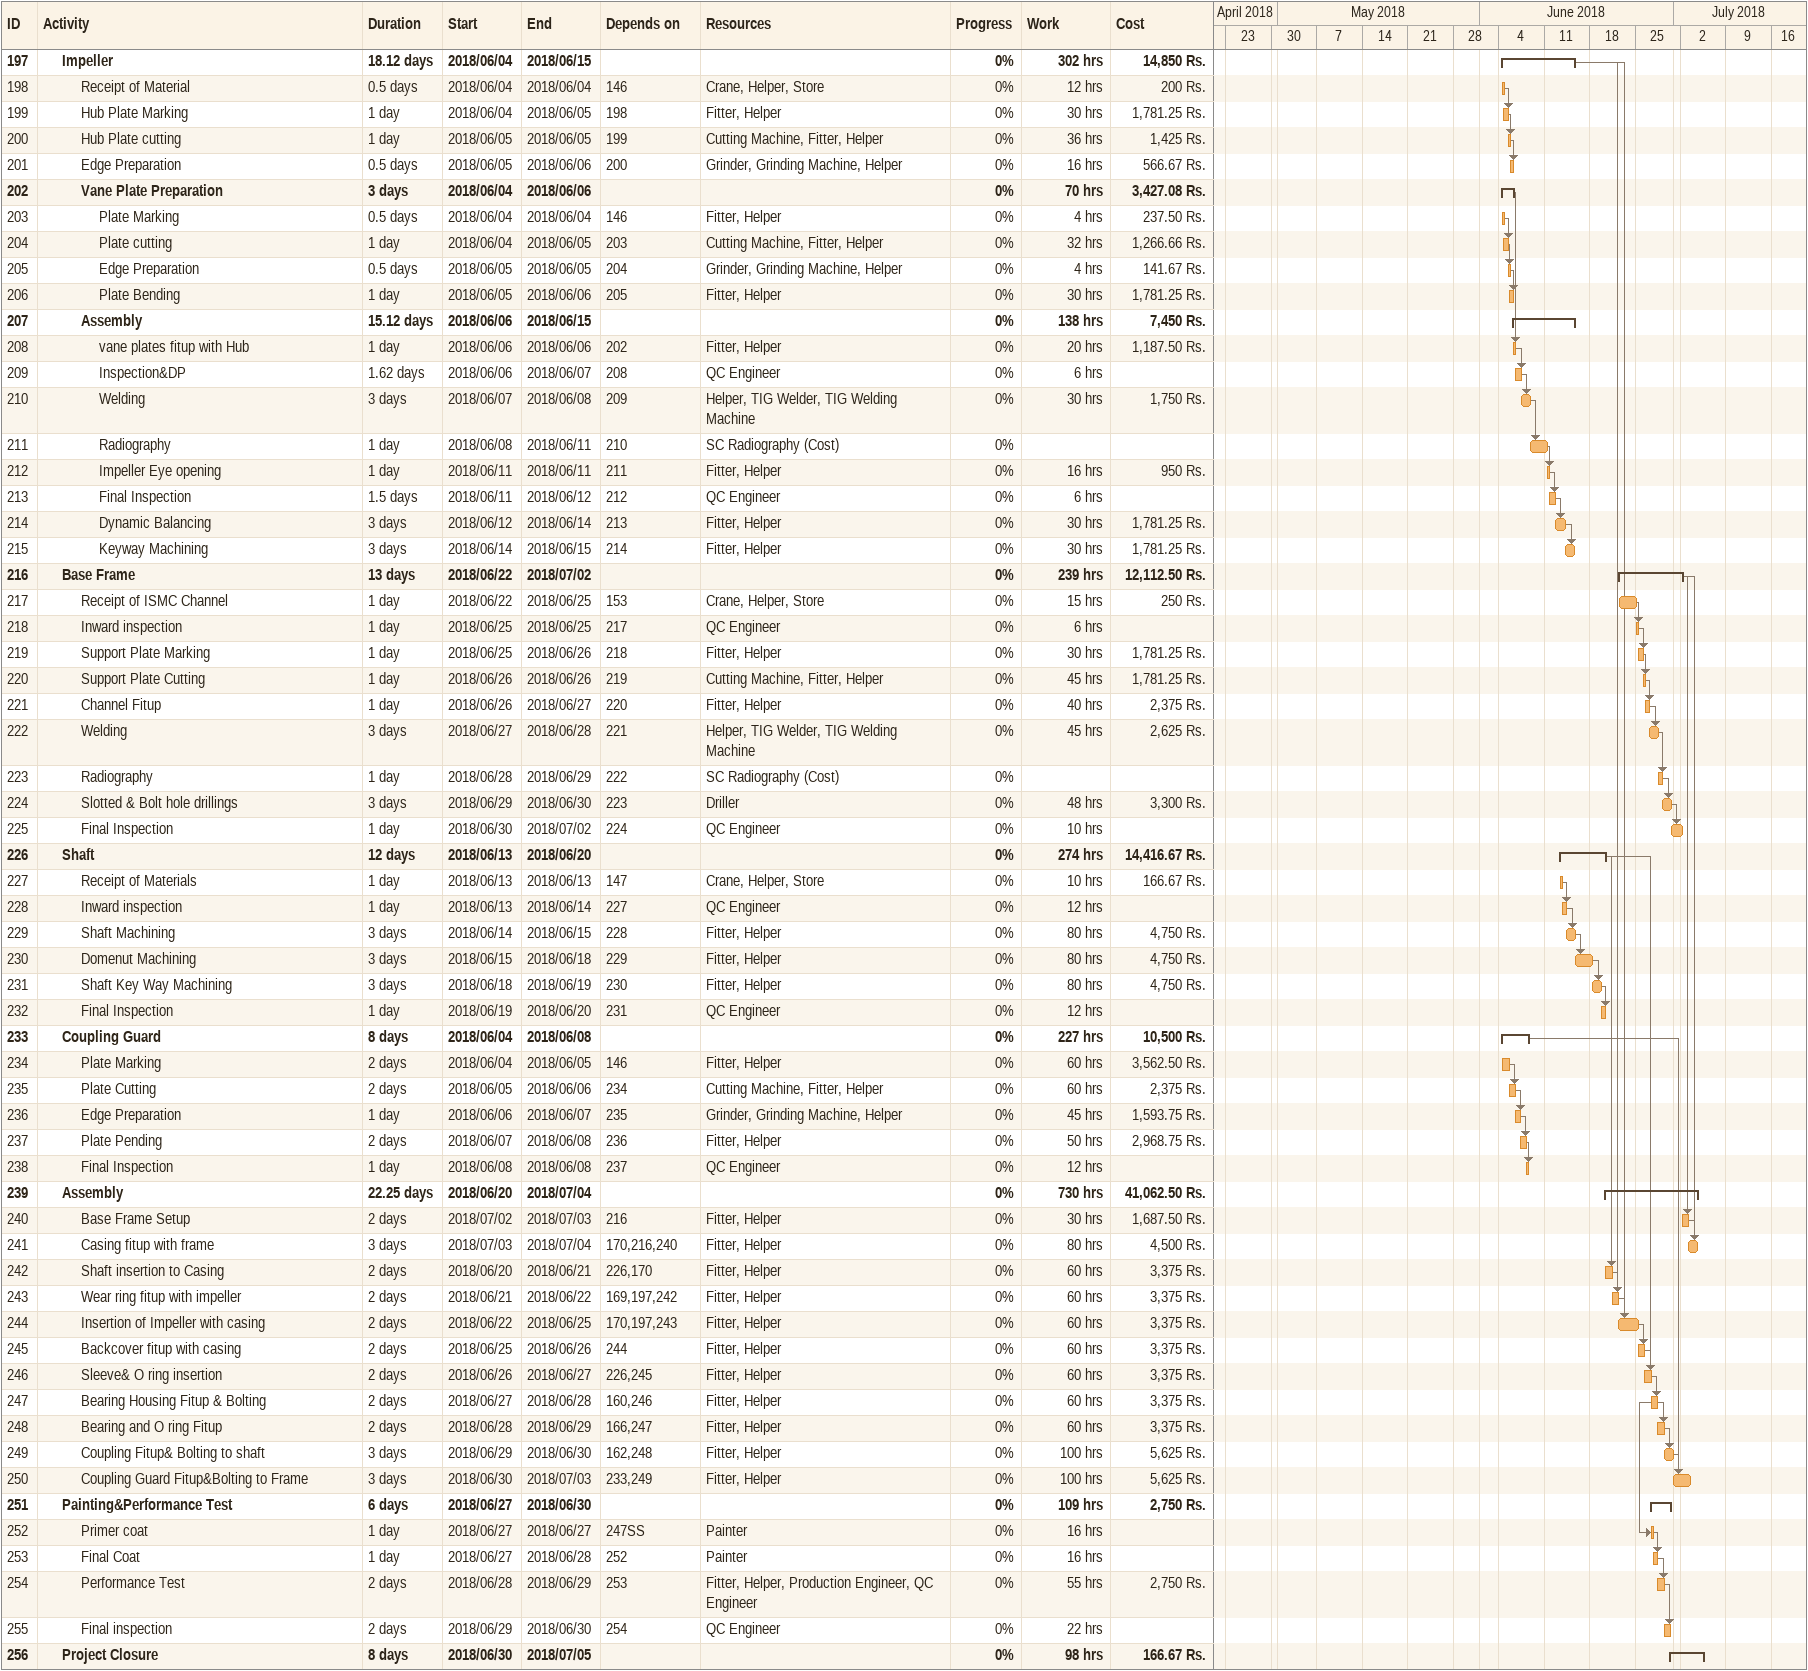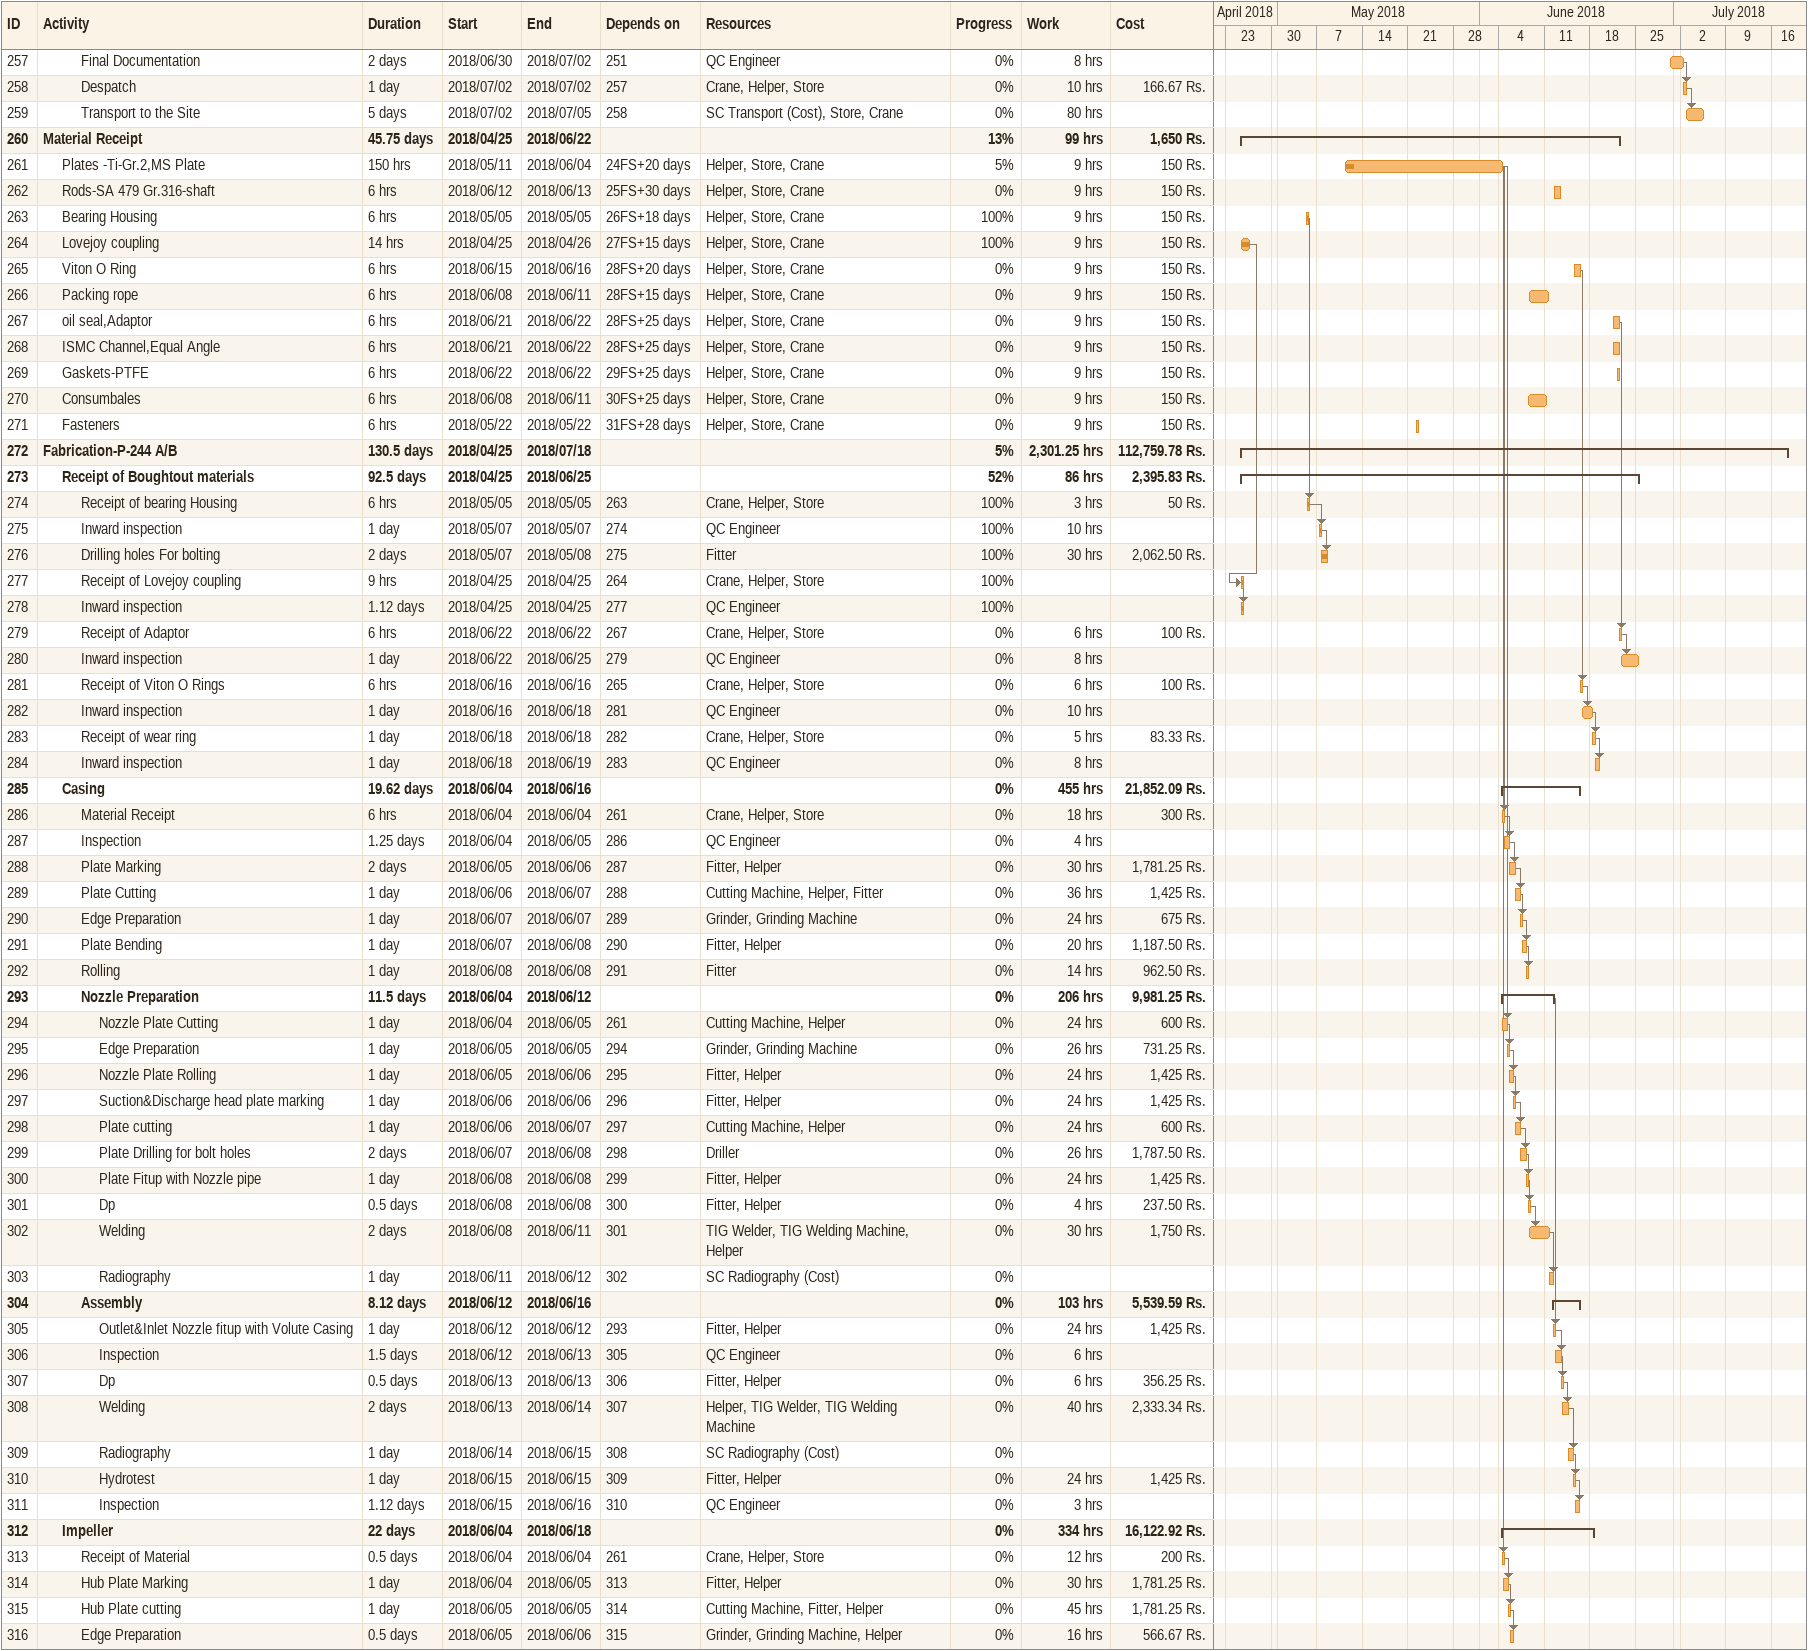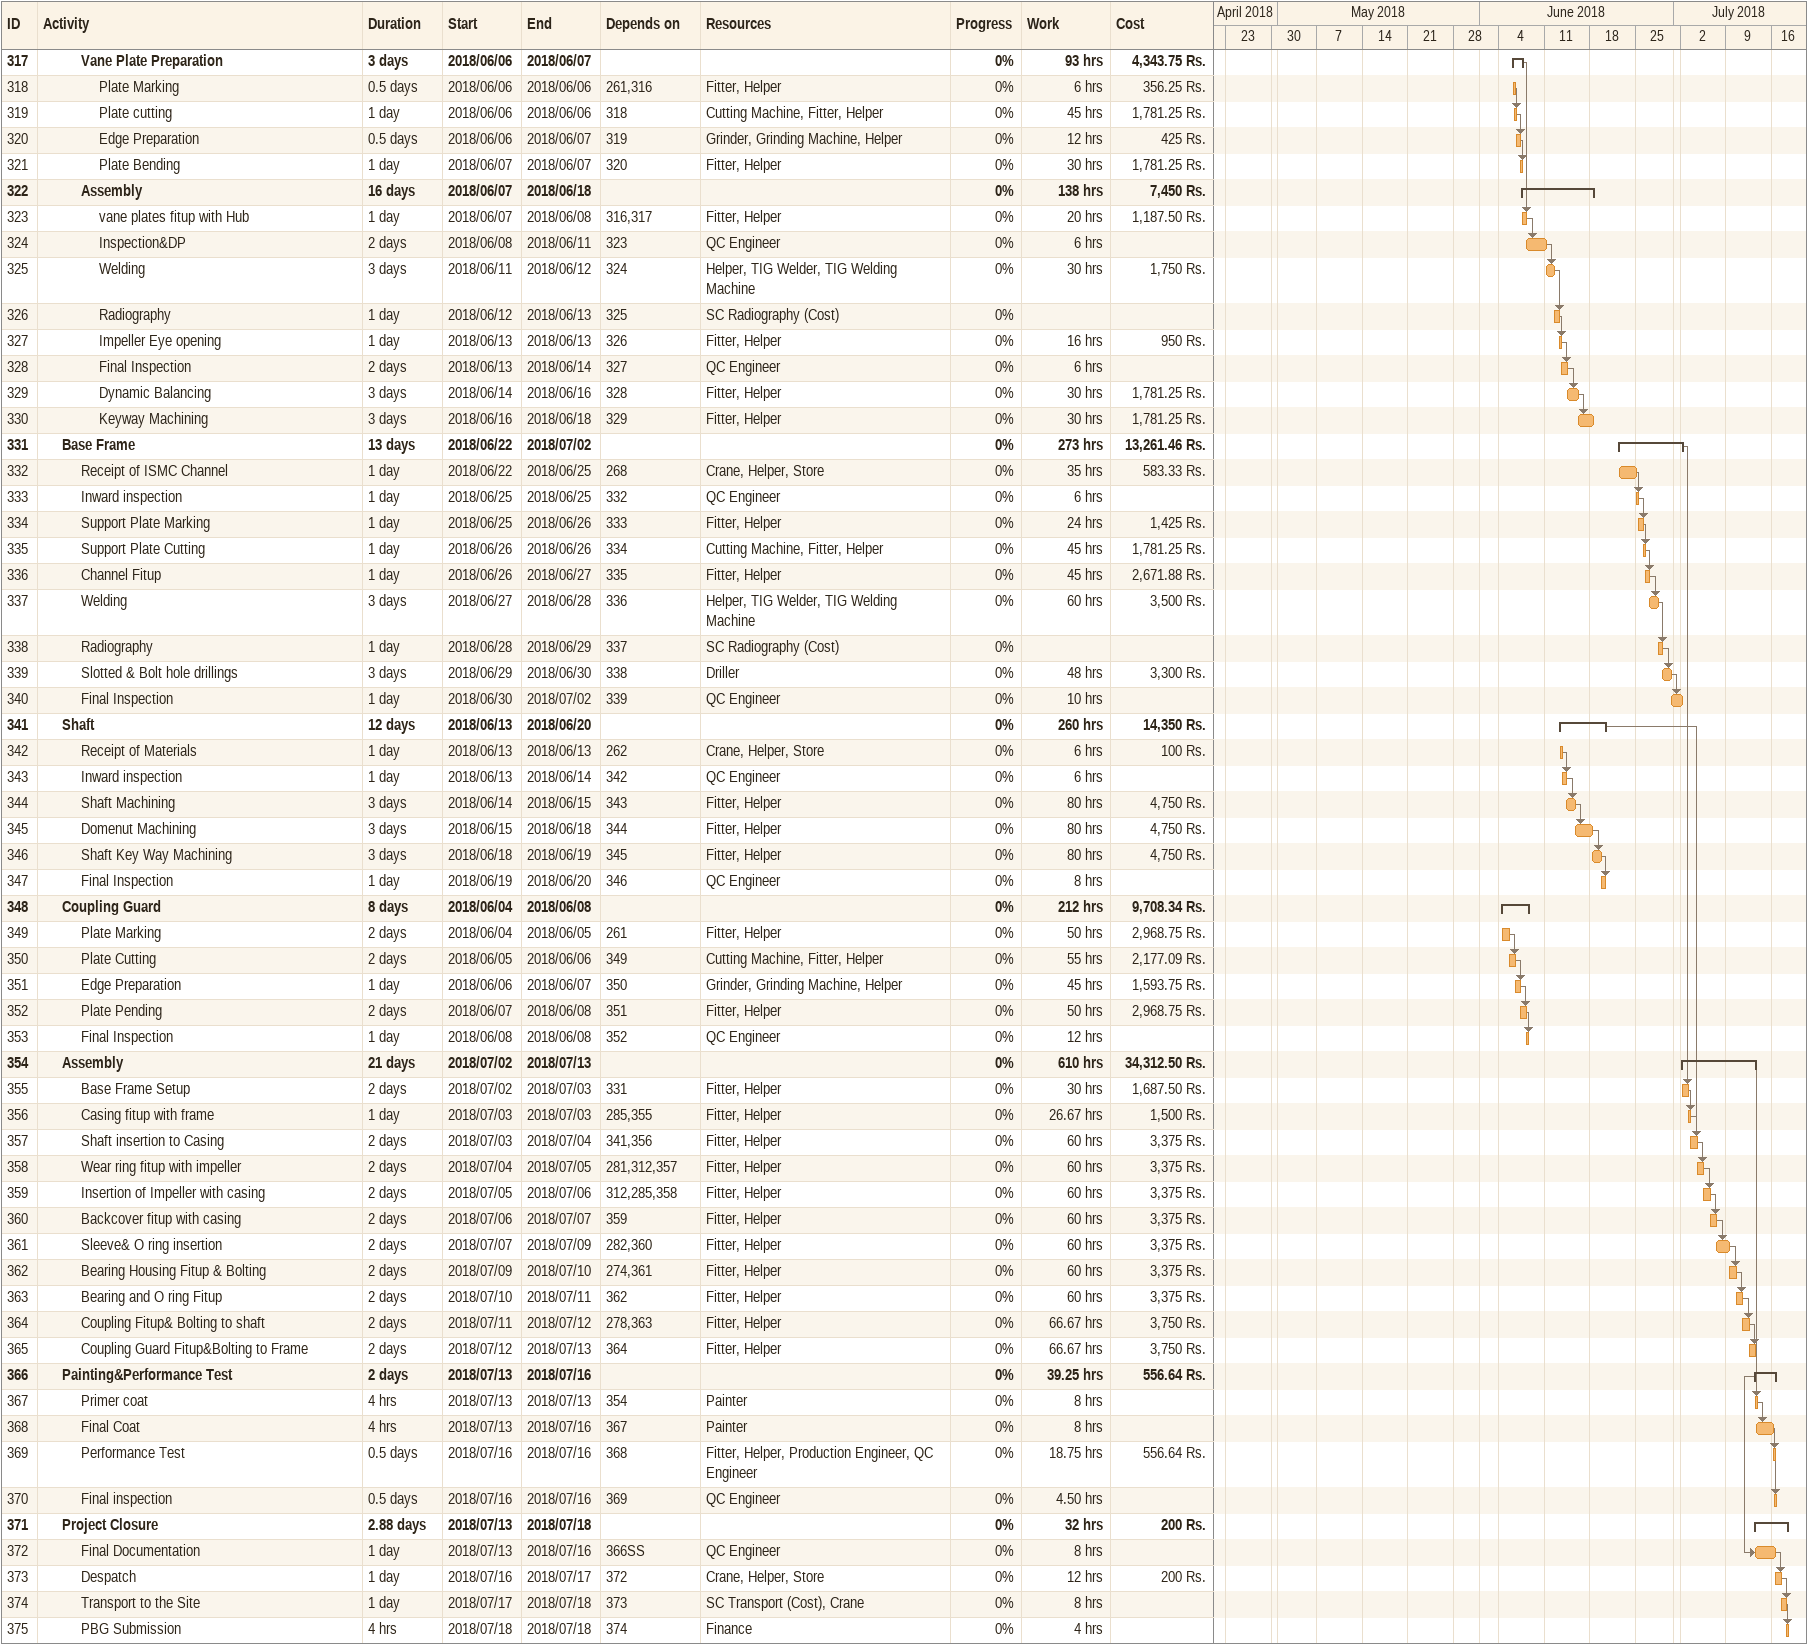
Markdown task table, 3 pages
| ID | Level | Task | Duration | Start | Finish | Predecessors | Resources | % complete | Work (h) | Cost (Rs.) |
|---|---|---|---|---|---|---|---|---|---|---|
| 197 | 2 | **Impeller** | 18.12d | 2018-06-04 | 2018-06-15 |  |  | 0 | 302 | 14850 |
| 198 | 3 | Receipt of Material | 0.5d | 2018-06-04 | 2018-06-04 | 146 | Crane, Helper, Store | 0 | 12 | 200 |
| 199 | 3 | Hub Plate Marking | 1d | 2018-06-04 | 2018-06-05 | 198 | Fitter, Helper | 0 | 30 | 1781.25 |
| 200 | 3 | Hub Plate cutting | 1d | 2018-06-05 | 2018-06-05 | 199 | Cutting Machine, Fitter, Helper | 0 | 36 | 1425 |
| 201 | 3 | Edge Preparation | 0.5d | 2018-06-05 | 2018-06-06 | 200 | Grinder, Grinding Machine, Helper | 0 | 16 | 566.67 |
| 202 | 3 | **Vane Plate Preparation** | 3d | 2018-06-04 | 2018-06-06 |  |  | 0 | 70 | 3427.08 |
| 203 | 4 | Plate Marking | 0.5d | 2018-06-04 | 2018-06-04 | 146 | Fitter, Helper | 0 | 4 | 237.50 |
| 204 | 4 | Plate cutting | 1d | 2018-06-04 | 2018-06-05 | 203 | Cutting Machine, Fitter, Helper | 0 | 32 | 1266.66 |
| 205 | 4 | Edge Preparation | 0.5d | 2018-06-05 | 2018-06-05 | 204 | Grinder, Grinding Machine, Helper | 0 | 4 | 141.67 |
| 206 | 4 | Plate Bending | 1d | 2018-06-05 | 2018-06-06 | 205 | Fitter, Helper | 0 | 30 | 1781.25 |
| 207 | 3 | **Assembly** | 15.12d | 2018-06-06 | 2018-06-15 |  |  | 0 | 138 | 7450 |
| 208 | 4 | vane plates fitup with Hub | 1d | 2018-06-06 | 2018-06-06 | 202 | Fitter, Helper | 0 | 20 | 1187.50 |
| 209 | 4 | Inspection&DP | 1.62d | 2018-06-06 | 2018-06-07 | 208 | QC Engineer | 0 | 6 |  |
| 210 | 4 | Welding | 3d | 2018-06-07 | 2018-06-08 | 209 | Helper, TIG Welder, TIG Welding Machine | 0 | 30 | 1750 |
| 211 | 4 | Radiography | 1d | 2018-06-08 | 2018-06-11 | 210 | SC Radiography (Cost) | 0 |  |  |
| 212 | 4 | Impeller Eye opening | 1d | 2018-06-11 | 2018-06-11 | 211 | Fitter, Helper | 0 | 16 | 950 |
| 213 | 4 | Final Inspection | 1.5d | 2018-06-11 | 2018-06-12 | 212 | QC Engineer | 0 | 6 |  |
| 214 | 4 | Dynamic Balancing | 3d | 2018-06-12 | 2018-06-14 | 213 | Fitter, Helper | 0 | 30 | 1781.25 |
| 215 | 4 | Keyway Machining | 3d | 2018-06-14 | 2018-06-15 | 214 | Fitter, Helper | 0 | 30 | 1781.25 |
| 216 | 2 | **Base Frame** | 13d | 2018-06-22 | 2018-07-02 |  |  | 0 | 239 | 12112.50 |
| 217 | 3 | Receipt of ISMC Channel | 1d | 2018-06-22 | 2018-06-25 | 153 | Crane, Helper, Store | 0 | 15 | 250 |
| 218 | 3 | Inward inspection | 1d | 2018-06-25 | 2018-06-25 | 217 | QC Engineer | 0 | 6 |  |
| 219 | 3 | Support Plate Marking | 1d | 2018-06-25 | 2018-06-26 | 218 | Fitter, Helper | 0 | 30 | 1781.25 |
| 220 | 3 | Support Plate Cutting | 1d | 2018-06-26 | 2018-06-26 | 219 | Cutting Machine, Fitter, Helper | 0 | 45 | 1781.25 |
| 221 | 3 | Channel Fitup | 1d | 2018-06-26 | 2018-06-27 | 220 | Fitter, Helper | 0 | 40 | 2375 |
| 222 | 3 | Welding | 3d | 2018-06-27 | 2018-06-28 | 221 | Helper, TIG Welder, TIG Welding Machine | 0 | 45 | 2625 |
| 223 | 3 | Radiography | 1d | 2018-06-28 | 2018-06-29 | 222 | SC Radiography (Cost) | 0 |  |  |
| 224 | 3 | Slotted & Bolt hole drillings | 3d | 2018-06-29 | 2018-06-30 | 223 | Driller | 0 | 48 | 3300 |
| 225 | 3 | Final Inspection | 1d | 2018-06-30 | 2018-07-02 | 224 | QC Engineer | 0 | 10 |  |
| 226 | 2 | **Shaft** | 12d | 2018-06-13 | 2018-06-20 |  |  | 0 | 274 | 14416.67 |
| 227 | 3 | Receipt of Materials | 1d | 2018-06-13 | 2018-06-13 | 147 | Crane, Helper, Store | 0 | 10 | 166.67 |
| 228 | 3 | Inward inspection | 1d | 2018-06-13 | 2018-06-14 | 227 | QC Engineer | 0 | 12 |  |
| 229 | 3 | Shaft Machining | 3d | 2018-06-14 | 2018-06-15 | 228 | Fitter, Helper | 0 | 80 | 4750 |
| 230 | 3 | Domenut Machining | 3d | 2018-06-15 | 2018-06-18 | 229 | Fitter, Helper | 0 | 80 | 4750 |
| 231 | 3 | Shaft Key Way Machining | 3d | 2018-06-18 | 2018-06-19 | 230 | Fitter, Helper | 0 | 80 | 4750 |
| 232 | 3 | Final Inspection | 1d | 2018-06-19 | 2018-06-20 | 231 | QC Engineer | 0 | 12 |  |
| 233 | 2 | **Coupling Guard** | 8d | 2018-06-04 | 2018-06-08 |  |  | 0 | 227 | 10500 |
| 234 | 3 | Plate Marking | 2d | 2018-06-04 | 2018-06-05 | 146 | Fitter, Helper | 0 | 60 | 3562.50 |
| 235 | 3 | Plate Cutting | 2d | 2018-06-05 | 2018-06-06 | 234 | Cutting Machine, Fitter, Helper | 0 | 60 | 2375 |
| 236 | 3 | Edge Preparation | 1d | 2018-06-06 | 2018-06-07 | 235 | Grinder, Grinding Machine, Helper | 0 | 45 | 1593.75 |
| 237 | 3 | Plate Pending | 2d | 2018-06-07 | 2018-06-08 | 236 | Fitter, Helper | 0 | 50 | 2968.75 |
| 238 | 3 | Final Inspection | 1d | 2018-06-08 | 2018-06-08 | 237 | QC Engineer | 0 | 12 |  |
| 239 | 2 | **Assembly** | 22.25d | 2018-06-20 | 2018-07-04 |  |  | 0 | 730 | 41062.50 |
| 240 | 3 | Base Frame Setup | 2d | 2018-07-02 | 2018-07-03 | 216 | Fitter, Helper | 0 | 30 | 1687.50 |
| 241 | 3 | Casing fitup with frame | 3d | 2018-07-03 | 2018-07-04 | 170, 216, 240 | Fitter, Helper | 0 | 80 | 4500 |
| 242 | 3 | Shaft insertion to Casing | 2d | 2018-06-20 | 2018-06-21 | 226, 170 | Fitter, Helper | 0 | 60 | 3375 |
| 243 | 3 | Wear ring fitup with impeller | 2d | 2018-06-21 | 2018-06-22 | 169, 197, 242 | Fitter, Helper | 0 | 60 | 3375 |
| 244 | 3 | Insertion of Impeller with casing | 2d | 2018-06-22 | 2018-06-25 | 170, 197, 243 | Fitter, Helper | 0 | 60 | 3375 |
| 245 | 3 | Backcover fitup with casing | 2d | 2018-06-25 | 2018-06-26 | 244 | Fitter, Helper | 0 | 60 | 3375 |
| 246 | 3 | Sleeve& O ring insertion | 2d | 2018-06-26 | 2018-06-27 | 226, 245 | Fitter, Helper | 0 | 60 | 3375 |
| 247 | 3 | Bearing Housing Fitup & Bolting | 2d | 2018-06-27 | 2018-06-28 | 160, 246 | Fitter, Helper | 0 | 60 | 3375 |
| 248 | 3 | Bearing and O ring Fitup | 2d | 2018-06-28 | 2018-06-29 | 166, 247 | Fitter, Helper | 0 | 60 | 3375 |
| 249 | 3 | Coupling Fitup& Bolting to shaft | 3d | 2018-06-29 | 2018-06-30 | 162, 248 | Fitter, Helper | 0 | 100 | 5625 |
| 250 | 3 | Coupling Guard Fitup&Bolting to Frame | 3d | 2018-06-30 | 2018-07-03 | 233, 249 | Fitter, Helper | 0 | 100 | 5625 |
| 251 | 2 | **Painting&Performance Test** | 6d | 2018-06-27 | 2018-06-30 |  |  | 0 | 109 | 2750 |
| 252 | 3 | Primer coat | 1d | 2018-06-27 | 2018-06-27 | 247SS | Painter | 0 | 16 |  |
| 253 | 3 | Final Coat | 1d | 2018-06-27 | 2018-06-28 | 252 | Painter | 0 | 16 |  |
| 254 | 3 | Performance Test | 2d | 2018-06-28 | 2018-06-29 | 253 | Fitter, Helper, Production Engineer, QC Engineer | 0 | 55 | 2750 |
| 255 | 3 | Final inspection | 2d | 2018-06-29 | 2018-06-30 | 254 | QC Engineer | 0 | 22 |  |
| 256 | 2 | **Project Closure** | 8d | 2018-06-30 | 2018-07-05 |  |  | 0 | 98 | 166.67 |
| 257 | 3 | Final Documentation | 2d | 2018-06-30 | 2018-07-02 | 251 | QC Engineer | 0 | 8 |  |
| 258 | 3 | Despatch | 1d | 2018-07-02 | 2018-07-02 | 257 | Crane, Helper, Store | 0 | 10 | 166.67 |
| 259 | 3 | Transport to the Site | 5d | 2018-07-02 | 2018-07-05 | 258 | SC Transport (Cost), Store, Crane | 0 | 80 |  |
| 260 | 1 | **Material Receipt** | 45.75d | 2018-04-25 | 2018-06-22 |  |  | 13 | 99 | 1650 |
| 261 | 2 | Plates -Ti-Gr.2,MS Plate | 150h | 2018-05-11 | 2018-06-04 | 24FS+20d | Helper, Store, Crane | 5 | 9 | 150 |
| 262 | 2 | Rods-SA 479 Gr.316-shaft | 6h | 2018-06-12 | 2018-06-13 | 25FS+30d | Helper, Store, Crane | 0 | 9 | 150 |
| 263 | 2 | Bearing Housing | 6h | 2018-05-05 | 2018-05-05 | 26FS+18d | Helper, Store, Crane | 100 | 9 | 150 |
| 264 | 2 | Lovejoy coupling | 14h | 2018-04-25 | 2018-04-26 | 27FS+15d | Helper, Store, Crane | 100 | 9 | 150 |
| 265 | 2 | Viton O Ring | 6h | 2018-06-15 | 2018-06-16 | 28FS+20d | Helper, Store, Crane | 0 | 9 | 150 |
| 266 | 2 | Packing rope | 6h | 2018-06-08 | 2018-06-11 | 28FS+15d | Helper, Store, Crane | 0 | 9 | 150 |
| 267 | 2 | oil seal,Adaptor | 6h | 2018-06-21 | 2018-06-22 | 28FS+25d | Helper, Store, Crane | 0 | 9 | 150 |
| 268 | 2 | ISMC Channel,Equal Angle | 6h | 2018-06-21 | 2018-06-22 | 28FS+25d | Helper, Store, Crane | 0 | 9 | 150 |
| 269 | 2 | Gaskets-PTFE | 6h | 2018-06-22 | 2018-06-22 | 29FS+25d | Helper, Store, Crane | 0 | 9 | 150 |
| 270 | 2 | Consumbales | 6h | 2018-06-08 | 2018-06-11 | 30FS+25d | Helper, Store, Crane | 0 | 9 | 150 |
| 271 | 2 | Fasteners | 6h | 2018-05-22 | 2018-05-22 | 31FS+28d | Helper, Store, Crane | 0 | 9 | 150 |
| 272 | 1 | **Fabrication-P-244 A/B** | 130.5d | 2018-04-25 | 2018-07-18 |  |  | 5 | 2301.25 | 112759.78 |
| 273 | 2 | **Receipt of Boughtout materials** | 92.5d | 2018-04-25 | 2018-06-25 |  |  | 52 | 86 | 2395.83 |
| 274 | 3 | Receipt of bearing Housing | 6h | 2018-05-05 | 2018-05-05 | 263 | Crane, Helper, Store | 100 | 3 | 50 |
| 275 | 3 | Inward inspection | 1d | 2018-05-07 | 2018-05-07 | 274 | QC Engineer | 100 | 10 |  |
| 276 | 3 | Drilling holes For bolting | 2d | 2018-05-07 | 2018-05-08 | 275 | Fitter | 100 | 30 | 2062.50 |
| 277 | 3 | Receipt of Lovejoy coupling | 9h | 2018-04-25 | 2018-04-25 | 264 | Crane, Helper, Store | 100 |  |  |
| 278 | 3 | Inward inspection | 1.12d | 2018-04-25 | 2018-04-25 | 277 | QC Engineer | 100 |  |  |
| 279 | 3 | Receipt of Adaptor | 6h | 2018-06-22 | 2018-06-22 | 267 | Crane, Helper, Store | 0 | 6 | 100 |
| 280 | 3 | Inward inspection | 1d | 2018-06-22 | 2018-06-25 | 279 | QC Engineer | 0 | 8 |  |
| 281 | 3 | Receipt of Viton O Rings | 6h | 2018-06-16 | 2018-06-16 | 265 | Crane, Helper, Store | 0 | 6 | 100 |
| 282 | 3 | Inward inspection | 1d | 2018-06-16 | 2018-06-18 | 281 | QC Engineer | 0 | 10 |  |
| 283 | 3 | Receipt of wear ring | 1d | 2018-06-18 | 2018-06-18 | 282 | Crane, Helper, Store | 0 | 5 | 83.33 |
| 284 | 3 | Inward inspection | 1d | 2018-06-18 | 2018-06-19 | 283 | QC Engineer | 0 | 8 |  |
| 285 | 2 | **Casing** | 19.62d | 2018-06-04 | 2018-06-16 |  |  | 0 | 455 | 21852.09 |
| 286 | 3 | Material Receipt | 6h | 2018-06-04 | 2018-06-04 | 261 | Crane, Helper, Store | 0 | 18 | 300 |
| 287 | 3 | Inspection | 1.25d | 2018-06-04 | 2018-06-05 | 286 | QC Engineer | 0 | 4 |  |
| 288 | 3 | Plate Marking | 2d | 2018-06-05 | 2018-06-06 | 287 | Fitter, Helper | 0 | 30 | 1781.25 |
| 289 | 3 | Plate Cutting | 1d | 2018-06-06 | 2018-06-07 | 288 | Cutting Machine, Helper, Fitter | 0 | 36 | 1425 |
| 290 | 3 | Edge Preparation | 1d | 2018-06-07 | 2018-06-07 | 289 | Grinder, Grinding Machine | 0 | 24 | 675 |
| 291 | 3 | Plate Bending | 1d | 2018-06-07 | 2018-06-08 | 290 | Fitter, Helper | 0 | 20 | 1187.50 |
| 292 | 3 | Rolling | 1d | 2018-06-08 | 2018-06-08 | 291 | Fitter | 0 | 14 | 962.50 |
| 293 | 3 | **Nozzle Preparation** | 11.5d | 2018-06-04 | 2018-06-12 |  |  | 0 | 206 | 9981.25 |
| 294 | 4 | Nozzle Plate Cutting | 1d | 2018-06-04 | 2018-06-05 | 261 | Cutting Machine, Helper | 0 | 24 | 600 |
| 295 | 4 | Edge Preparation | 1d | 2018-06-05 | 2018-06-05 | 294 | Grinder, Grinding Machine | 0 | 26 | 731.25 |
| 296 | 4 | Nozzle Plate Rolling | 1d | 2018-06-05 | 2018-06-06 | 295 | Fitter, Helper | 0 | 24 | 1425 |
| 297 | 4 | Suction&Discharge head plate marking | 1d | 2018-06-06 | 2018-06-06 | 296 | Fitter, Helper | 0 | 24 | 1425 |
| 298 | 4 | Plate cutting | 1d | 2018-06-06 | 2018-06-07 | 297 | Cutting Machine, Helper | 0 | 24 | 600 |
| 299 | 4 | Plate Drilling for bolt holes | 2d | 2018-06-07 | 2018-06-08 | 298 | Driller | 0 | 26 | 1787.50 |
| 300 | 4 | Plate Fitup with Nozzle pipe | 1d | 2018-06-08 | 2018-06-08 | 299 | Fitter, Helper | 0 | 24 | 1425 |
| 301 | 4 | Dp | 0.5d | 2018-06-08 | 2018-06-08 | 300 | Fitter, Helper | 0 | 4 | 237.50 |
| 302 | 4 | Welding | 2d | 2018-06-08 | 2018-06-11 | 301 | TIG Welder, TIG Welding Machine, Helper | 0 | 30 | 1750 |
| 303 | 4 | Radiography | 1d | 2018-06-11 | 2018-06-12 | 302 | SC Radiography (Cost) | 0 |  |  |
| 304 | 3 | **Assembly** | 8.12d | 2018-06-12 | 2018-06-16 |  |  | 0 | 103 | 5539.59 |
| 305 | 4 | Outlet&Inlet Nozzle fitup with Volute Casing | 1d | 2018-06-12 | 2018-06-12 | 293 | Fitter, Helper | 0 | 24 | 1425 |
| 306 | 4 | Inspection | 1.5d | 2018-06-12 | 2018-06-13 | 305 | QC Engineer | 0 | 6 |  |
| 307 | 4 | Dp | 0.5d | 2018-06-13 | 2018-06-13 | 306 | Fitter, Helper | 0 | 6 | 356.25 |
| 308 | 4 | Welding | 2d | 2018-06-13 | 2018-06-14 | 307 | Helper, TIG Welder, TIG Welding Machine | 0 | 40 | 2333.34 |
| 309 | 4 | Radiography | 1d | 2018-06-14 | 2018-06-15 | 308 | SC Radiography (Cost) | 0 |  |  |
| 310 | 4 | Hydrotest | 1d | 2018-06-15 | 2018-06-15 | 309 | Fitter, Helper | 0 | 24 | 1425 |
| 311 | 4 | Inspection | 1.12d | 2018-06-15 | 2018-06-16 | 310 | QC Engineer | 0 | 3 |  |
| 312 | 2 | **Impeller** | 22d | 2018-06-04 | 2018-06-18 |  |  | 0 | 334 | 16122.92 |
| 313 | 3 | Receipt of Material | 0.5d | 2018-06-04 | 2018-06-04 | 261 | Crane, Helper, Store | 0 | 12 | 200 |
| 314 | 3 | Hub Plate Marking | 1d | 2018-06-04 | 2018-06-05 | 313 | Fitter, Helper | 0 | 30 | 1781.25 |
| 315 | 3 | Hub Plate cutting | 1d | 2018-06-05 | 2018-06-05 | 314 | Cutting Machine, Fitter, Helper | 0 | 45 | 1781.25 |
| 316 | 3 | Edge Preparation | 0.5d | 2018-06-05 | 2018-06-06 | 315 | Grinder, Grinding Machine, Helper | 0 | 16 | 566.67 |
| 317 | 3 | **Vane Plate Preparation** | 3d | 2018-06-06 | 2018-06-07 |  |  | 0 | 93 | 4343.75 |
| 318 | 4 | Plate Marking | 0.5d | 2018-06-06 | 2018-06-06 | 261, 316 | Fitter, Helper | 0 | 6 | 356.25 |
| 319 | 4 | Plate cutting | 1d | 2018-06-06 | 2018-06-06 | 318 | Cutting Machine, Fitter, Helper | 0 | 45 | 1781.25 |
| 320 | 4 | Edge Preparation | 0.5d | 2018-06-06 | 2018-06-07 | 319 | Grinder, Grinding Machine, Helper | 0 | 12 | 425 |
| 321 | 4 | Plate Bending | 1d | 2018-06-07 | 2018-06-07 | 320 | Fitter, Helper | 0 | 30 | 1781.25 |
| 322 | 3 | **Assembly** | 16d | 2018-06-07 | 2018-06-18 |  |  | 0 | 138 | 7450 |
| 323 | 4 | vane plates fitup with Hub | 1d | 2018-06-07 | 2018-06-08 | 316, 317 | Fitter, Helper | 0 | 20 | 1187.50 |
| 324 | 4 | Inspection&DP | 2d | 2018-06-08 | 2018-06-11 | 323 | QC Engineer | 0 | 6 |  |
| 325 | 4 | Welding | 3d | 2018-06-11 | 2018-06-12 | 324 | Helper, TIG Welder, TIG Welding Machine | 0 | 30 | 1750 |
| 326 | 4 | Radiography | 1d | 2018-06-12 | 2018-06-13 | 325 | SC Radiography (Cost) | 0 |  |  |
| 327 | 4 | Impeller Eye opening | 1d | 2018-06-13 | 2018-06-13 | 326 | Fitter, Helper | 0 | 16 | 950 |
| 328 | 4 | Final Inspection | 2d | 2018-06-13 | 2018-06-14 | 327 | QC Engineer | 0 | 6 |  |
| 329 | 4 | Dynamic Balancing | 3d | 2018-06-14 | 2018-06-16 | 328 | Fitter, Helper | 0 | 30 | 1781.25 |
| 330 | 4 | Keyway Machining | 3d | 2018-06-16 | 2018-06-18 | 329 | Fitter, Helper | 0 | 30 | 1781.25 |
| 331 | 2 | **Base Frame** | 13d | 2018-06-22 | 2018-07-02 |  |  | 0 | 273 | 13261.46 |
| 332 | 3 | Receipt of ISMC Channel | 1d | 2018-06-22 | 2018-06-25 | 268 | Crane, Helper, Store | 0 | 35 | 583.33 |
| 333 | 3 | Inward inspection | 1d | 2018-06-25 | 2018-06-25 | 332 | QC Engineer | 0 | 6 |  |
| 334 | 3 | Support Plate Marking | 1d | 2018-06-25 | 2018-06-26 | 333 | Fitter, Helper | 0 | 24 | 1425 |
| 335 | 3 | Support Plate Cutting | 1d | 2018-06-26 | 2018-06-26 | 334 | Cutting Machine, Fitter, Helper | 0 | 45 | 1781.25 |
| 336 | 3 | Channel Fitup | 1d | 2018-06-26 | 2018-06-27 | 335 | Fitter, Helper | 0 | 45 | 2671.88 |
| 337 | 3 | Welding | 3d | 2018-06-27 | 2018-06-28 | 336 | Helper, TIG Welder, TIG Welding Machine | 0 | 60 | 3500 |
| 338 | 3 | Radiography | 1d | 2018-06-28 | 2018-06-29 | 337 | SC Radiography (Cost) | 0 |  |  |
| 339 | 3 | Slotted & Bolt hole drillings | 3d | 2018-06-29 | 2018-06-30 | 338 | Driller | 0 | 48 | 3300 |
| 340 | 3 | Final Inspection | 1d | 2018-06-30 | 2018-07-02 | 339 | QC Engineer | 0 | 10 |  |
| 341 | 2 | **Shaft** | 12d | 2018-06-13 | 2018-06-20 |  |  | 0 | 260 | 14350 |
| 342 | 3 | Receipt of Materials | 1d | 2018-06-13 | 2018-06-13 | 262 | Crane, Helper, Store | 0 | 6 | 100 |
| 343 | 3 | Inward inspection | 1d | 2018-06-13 | 2018-06-14 | 342 | QC Engineer | 0 | 6 |  |
| 344 | 3 | Shaft Machining | 3d | 2018-06-14 | 2018-06-15 | 343 | Fitter, Helper | 0 | 80 | 4750 |
| 345 | 3 | Domenut Machining | 3d | 2018-06-15 | 2018-06-18 | 344 | Fitter, Helper | 0 | 80 | 4750 |
| 346 | 3 | Shaft Key Way Machining | 3d | 2018-06-18 | 2018-06-19 | 345 | Fitter, Helper | 0 | 80 | 4750 |
| 347 | 3 | Final Inspection | 1d | 2018-06-19 | 2018-06-20 | 346 | QC Engineer | 0 | 8 |  |
| 348 | 2 | **Coupling Guard** | 8d | 2018-06-04 | 2018-06-08 |  |  | 0 | 212 | 9708.34 |
| 349 | 3 | Plate Marking | 2d | 2018-06-04 | 2018-06-05 | 261 | Fitter, Helper | 0 | 50 | 2968.75 |
| 350 | 3 | Plate Cutting | 2d | 2018-06-05 | 2018-06-06 | 349 | Cutting Machine, Fitter, Helper | 0 | 55 | 2177.09 |
| 351 | 3 | Edge Preparation | 1d | 2018-06-06 | 2018-06-07 | 350 | Grinder, Grinding Machine, Helper | 0 | 45 | 1593.75 |
| 352 | 3 | Plate Pending | 2d | 2018-06-07 | 2018-06-08 | 351 | Fitter, Helper | 0 | 50 | 2968.75 |
| 353 | 3 | Final Inspection | 1d | 2018-06-08 | 2018-06-08 | 352 | QC Engineer | 0 | 12 |  |
| 354 | 2 | **Assembly** | 21d | 2018-07-02 | 2018-07-13 |  |  | 0 | 610 | 34312.50 |
| 355 | 3 | Base Frame Setup | 2d | 2018-07-02 | 2018-07-03 | 331 | Fitter, Helper | 0 | 30 | 1687.50 |
| 356 | 3 | Casing fitup with frame | 1d | 2018-07-03 | 2018-07-03 | 285, 355 | Fitter, Helper | 0 | 26.67 | 1500 |
| 357 | 3 | Shaft insertion to Casing | 2d | 2018-07-03 | 2018-07-04 | 341, 356 | Fitter, Helper | 0 | 60 | 3375 |
| 358 | 3 | Wear ring fitup with impeller | 2d | 2018-07-04 | 2018-07-05 | 281, 312, 357 | Fitter, Helper | 0 | 60 | 3375 |
| 359 | 3 | Insertion of Impeller with casing | 2d | 2018-07-05 | 2018-07-06 | 312, 285, 358 | Fitter, Helper | 0 | 60 | 3375 |
| 360 | 3 | Backcover fitup with casing | 2d | 2018-07-06 | 2018-07-07 | 359 | Fitter, Helper | 0 | 60 | 3375 |
| 361 | 3 | Sleeve& O ring insertion | 2d | 2018-07-07 | 2018-07-09 | 282, 360 | Fitter, Helper | 0 | 60 | 3375 |
| 362 | 3 | Bearing Housing Fitup & Bolting | 2d | 2018-07-09 | 2018-07-10 | 274, 361 | Fitter, Helper | 0 | 60 | 3375 |
| 363 | 3 | Bearing and O ring Fitup | 2d | 2018-07-10 | 2018-07-11 | 362 | Fitter, Helper | 0 | 60 | 3375 |
| 364 | 3 | Coupling Fitup& Bolting to shaft | 2d | 2018-07-11 | 2018-07-12 | 278, 363 | Fitter, Helper | 0 | 66.67 | 3750 |
| 365 | 3 | Coupling Guard Fitup&Bolting to Frame | 2d | 2018-07-12 | 2018-07-13 | 364 | Fitter, Helper | 0 | 66.67 | 3750 |
| 366 | 2 | **Painting&Performance Test** | 2d | 2018-07-13 | 2018-07-16 |  |  | 0 | 39.25 | 556.64 |
| 367 | 3 | Primer coat | 4h | 2018-07-13 | 2018-07-13 | 354 | Painter | 0 | 8 |  |
| 368 | 3 | Final Coat | 4h | 2018-07-13 | 2018-07-16 | 367 | Painter | 0 | 8 |  |
| 369 | 3 | Performance Test | 0.5d | 2018-07-16 | 2018-07-16 | 368 | Fitter, Helper, Production Engineer, QC Engineer | 0 | 18.75 | 556.64 |
| 370 | 3 | Final inspection | 0.5d | 2018-07-16 | 2018-07-16 | 369 | QC Engineer | 0 | 4.50 |  |
| 371 | 2 | **Project Closure** | 2.88d | 2018-07-13 | 2018-07-18 |  |  | 0 | 32 | 200 |
| 372 | 3 | Final Documentation | 1d | 2018-07-13 | 2018-07-16 | 366SS | QC Engineer | 0 | 8 |  |
| 373 | 3 | Despatch | 1d | 2018-07-16 | 2018-07-17 | 372 | Crane, Helper, Store | 0 | 12 | 200 |
| 374 | 3 | Transport to the Site | 1d | 2018-07-17 | 2018-07-18 | 373 | SC Transport (Cost), Crane | 0 | 8 |  |
| 375 | 3 | PBG Submission | 4h | 2018-07-18 | 2018-07-18 | 374 | Finance | 0 | 4 |  |
